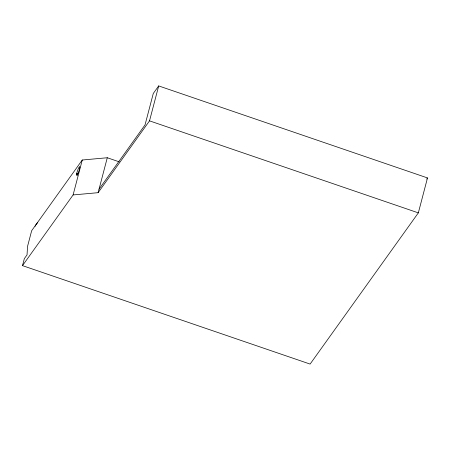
<?xml version="1.0" encoding="UTF-8"?>
<svg xmlns="http://www.w3.org/2000/svg" width="450" height="450" viewBox="0 0 450 450"><rect width="100%" height="100%" fill="white"/><g stroke="black" fill="none" stroke-linecap="round" stroke-linejoin="round"><path stroke-width="0.67" d="M76.517 174.707L76.725 173.278A5.023 0.743 -71.1 0 1 79.222 167.023A5.023 0.743 -71.1 0 1 79.431 169.498A5.147 0.765 -71.1 0 1 77.501 174.336A5.147 0.765 -71.1 0 1 76.517 174.707L77.771 175.134M99.034 189.186L145.035 124.92L153.281 93.482L158.692 85.922L427.5 177.93L418.337 212.867L310.106 364.078L22.5 265.635L24.334 258.649L27.039 254.869L27.54 246.42L31.663 230.698L82.266 160.009L107.286 157.748L119.228 161.837M22.5 265.635L73.097 194.94L82.266 160.009M73.097 194.94L98.117 192.679L107.286 157.748M98.117 192.679L149.529 120.853L158.692 85.922M426.684 179.072L427.5 177.93M149.529 120.853L418.337 212.867M76.725 173.278L77.979 173.706M35.1 226.311A12.054 1.789 -71.1 0 1 37.806 222.913"/></g></svg>
